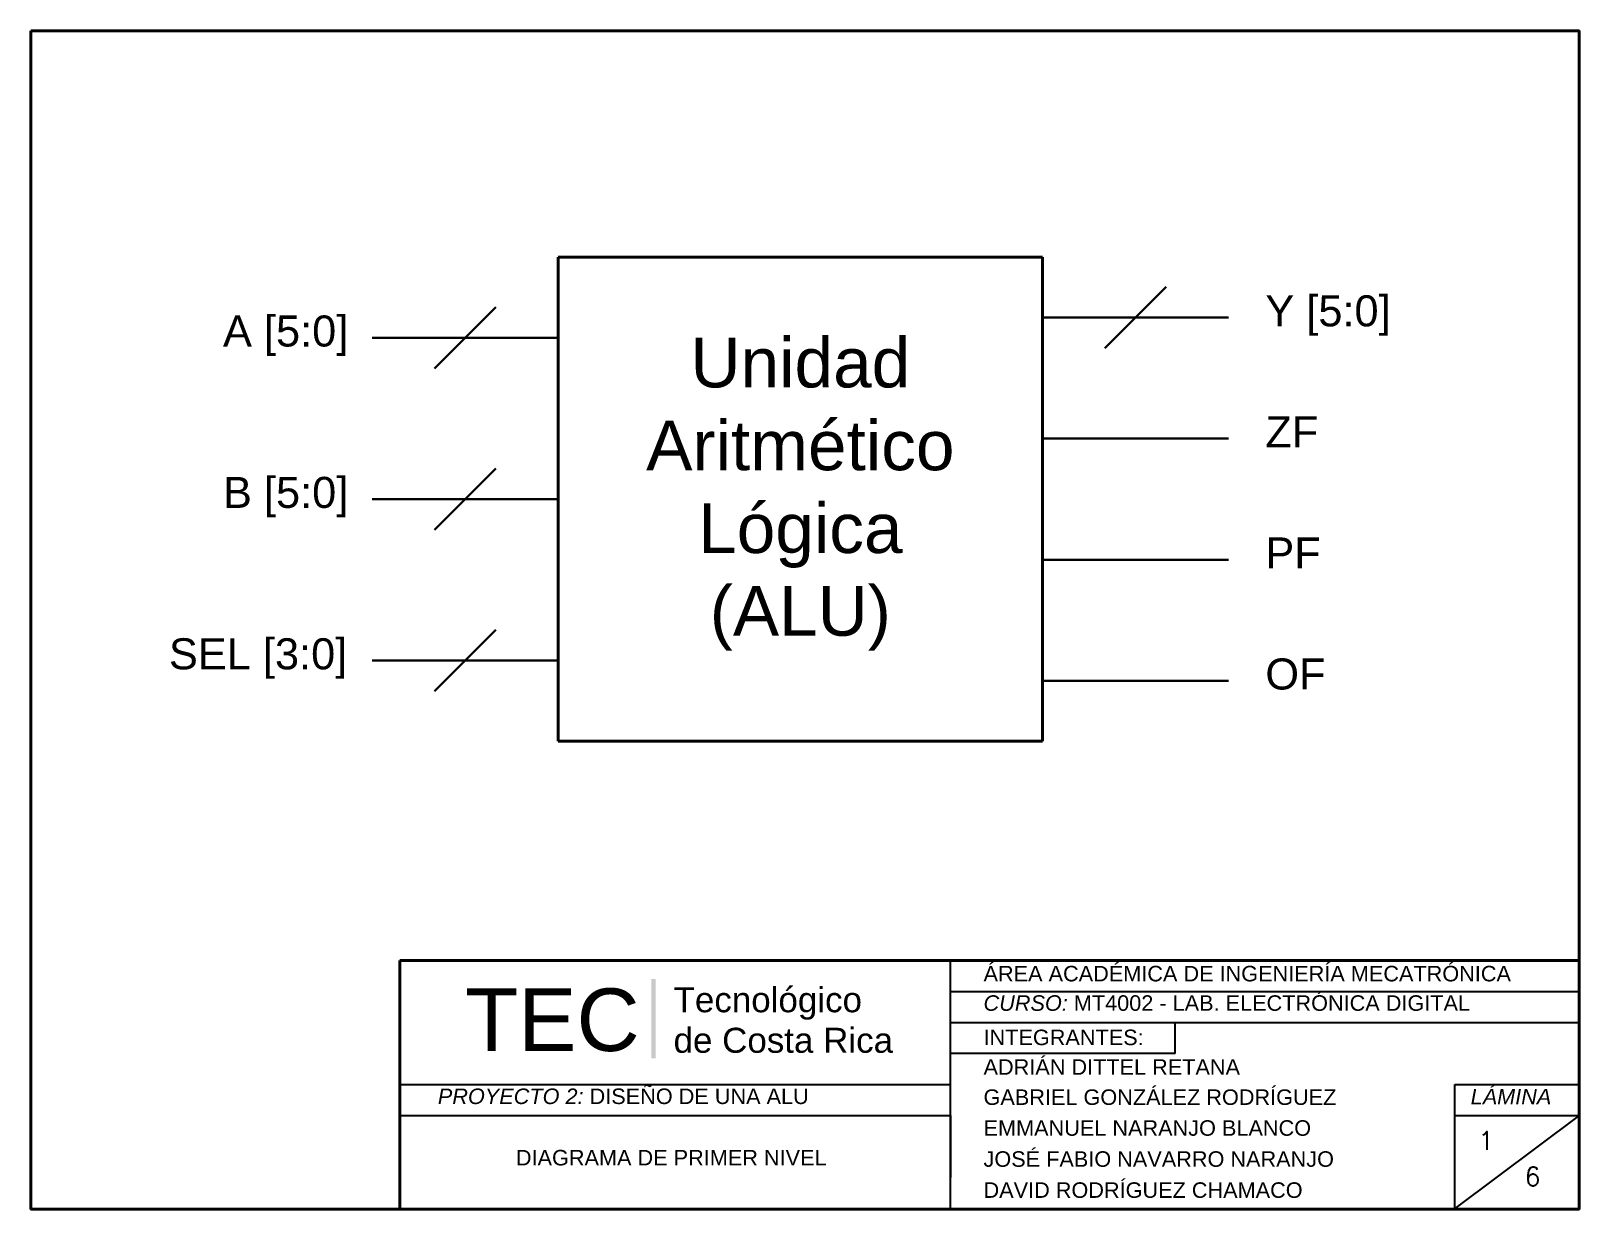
# Paper-space layout '1NIVEL' of a CAD drawing. Header units: millimetres. Extents: x 7 to 257, y 6 to 195.
# The model-space entities are those that its viewports show. They can reach past a viewport. Long polylines and large blocks are cut down to what shows.
import ezdxf

# ---------------------------------------------------------------- set-up
doc = ezdxf.new("R2010")
doc.units = ezdxf.units.MM
doc.header["$LTSCALE"] = 0.5
for name, color, linetype, lineweight in [('Cables', 7, 'Continuous', 30), ('Contorno', 7, 'Continuous', 40), ('Modulos', 7, 'Continuous', 40), ('MView', 7, 'Continuous', 5)]:
    doc.layers.add(name, color=color, linetype=linetype, lineweight=lineweight)
doc.layers.add('Texto', color=7, linetype='Continuous')
doc.layers.get('MView').off()
doc.styles.add('PDF Arial', font='arial.ttf')
doc.styles.add('Rotulado', font='arial.ttf', dxfattribs={"height": 10})
doc.styles.add('s1', font='romans.shx')

msp = doc.modelspace()

# ---------------------------------------------------------------- linework, layer by layer
at = {"layer": 'Cables', "color": 7}
for p, q in [((88.92, 469.4), (88.92, 443.4)), ((166.92, 469.4), (166.92, 449.9)), ((176.97, 454.7), (186.87, 464.6)), ((68.97, 451.45), (78.87, 461.35)), ((196.92, 459.65), (166.92, 459.65)), ((88.92, 456.4), (58.92, 456.4)), ((166.92, 449.9), (166.92, 430.4)), ((88.92, 443.4), (88.92, 417.4)), ((196.92, 440.15), (166.92, 440.15)), ((68.97, 425.45), (78.87, 435.35)), ((88.92, 430.4), (58.92, 430.4)), ((166.92, 430.4), (166.92, 410.9)), ((196.92, 420.65), (166.92, 420.65)), ((88.92, 417.4), (88.92, 391.4)), ((68.97, 399.45), (78.87, 409.35)), ((166.92, 410.9), (166.92, 391.4)), ((88.92, 404.4), (58.92, 404.4)), ((196.92, 401.15), (166.92, 401.15))]:
    msp.add_line(p, q, dxfattribs=at)
at = {"layer": 'Modulos', "color": 7}
for p, q in [((88.92, 469.4), (88.92, 391.4)), ((88.92, 469.4), (166.92, 469.4)), ((166.92, 391.4), (166.92, 469.4)), ((88.92, 391.4), (166.92, 391.4))]:
    msp.add_line(p, q, dxfattribs=at)

# ---------------------------------------------------------------- texts
at = {"layer": 'Texto', "color": 7, "attachment_point": 1, "style": 'Rotulado'}
for s, width, heights, insert, char_height in [('Y [5:0]', 23.14, [9.56], (202.85, 463.24), 5), ('A [5:0]', 23.14, [9.56], (34.89, 459.99), 5), ('\\pxqc;Unidad Aritmético Lógica\\P(ALU)', 78, [53.22], (88.92, 456.4), 8), ('ZF', 23.14, [9.56], (202.85, 443.74), 5), ('B [5:0]', 23.14, [9.56], (34.89, 433.99), 5), ('PF', 23.14, [9.56], (202.85, 424.24), 5), ('SEL [3:0]', 31.8461, [9.79], (26.18, 407.99), 5), ('OF', 23.14, [9.56], (202.85, 404.74), 5)]:
    msp.add_mtext_dynamic_manual_height_columns(s, width=width, gutter_width=50, heights=heights, dxfattribs=dict(at, insert=insert, char_height=char_height))

psp = doc.layouts.new('1NIVEL')

# ---------------------------------------------------------------- linework, layer by layer
for p, q in [((155.44, 5.76), (155.44, 45.76)), ((155.44, 40.76), (256.72, 40.76)), ((155.44, 35.76), (256.72, 35.76)), ((191.64, 30.76), (155.44, 30.76)), ((66.72, 25.76), (155.44, 25.76)), ((236.72, 25.76), (256.72, 25.76)), ((236.72, 5.76), (236.72, 25.76)), ((66.72, 20.76), (155.44, 20.76)), ((155.44, 20.76), (155.44, 15.76)), ((236.72, 20.76), (256.72, 20.76)), ((256.72, 20.76), (236.72, 5.76)), ((155.44, 15.76), (155.44, 10.76))]:
    psp.add_line(p, q)
at = {"color": 7}
psp.add_line((191.64, 30.76), (191.64, 35.76), dxfattribs=at)
at = {"color": 251, "true_color": 0x4b4b4b, "transparency": 33554559}
for points in [[(107.95, 42.74), (107.22, 42.74), (107.95, 29.98)], [(107.22, 42.74), (107.95, 29.98), (107.22, 29.98)]]:
    psp.add_solid(points, dxfattribs=at)
at = {"layer": 'Contorno'}
for q in [(66.72, 5.76), (256.72, 45.76)]:
    psp.add_line((66.72, 45.76), q, dxfattribs=at)
psp.add_lwpolyline([(7.26, 195.47), (256.72, 195.47), (256.72, 5.7), (7.26, 5.7)], close=True, dxfattribs=at)

# ---------------------------------------------------------------- texts
at = {"color": 250, "true_color": 0x1c1c1c, "attachment_point": 7, "style": 'PDF Arial'}
for s, insert, char_height in [('TEC', (77.19, 31.01), 10.079), ('Tecnológico', (110.81, 36.18), 4.0315), ('de Costa Rica', (110.81, 30.81), 4.0315)]:
    psp.add_mtext(s, dxfattribs=dict(at, insert=insert, char_height=char_height))
at = {"layer": 'Texto', "attachment_point": 1, "style": 's1'}
for s, insert, char_height, width in [('{\\fArial|b0|i0|c0|p34;ÁREA ACADÉMICA DE INGENIERÍA MECATRÓNICA}', (160.76, 44.87), 2.5, 84.8209), ('{\\fArial|b0|i1|c0|p34;CURSO: \\fArial|b0|i0|c0|p34;MT4002 - LAB. ELECTRÓNICA DIGITAL}', (160.76, 40.13), 2.5, 78.8124), ('{\\fArial|b0|i0|c0|p34;INTEGRANTES:}', (160.76, 34.6), 2.5, 28.1694), ('{\\fArial|b0|i0|c0|p34;ADRIÁN DITTEL RETANA}', (160.76, 29.83), 2.5, 59.8937), ('{\\fArial|b0|i1|c0|p34;PROYECTO 2: \\fArial|b0|i0|c0|p34;DISEÑO DE UNA ALU}', (72.83, 25.11), 2.5, 79.4343), ('{\\fArial|b0|i0|c0|p34;GABRIEL GONZÁLEZ RODRÍGUEZ}', (160.76, 24.97), 2.5, 59.8937), ('{\\fArial|b0|i1|c0|p34;LÁMINA}', (239.25, 25.06), 2.5, 19.0829), ('{\\fArial|b0|i0|c0|p34;EMMANUEL NARANJO BLANCO}', (160.76, 20), 2.5, 59.8937), ('1', (240.45, 18.21), 3, 7.4367), ('\\pxqc;{\\fArial|b0|i0|c0|p34;DIAGRAMA DE PRIMER NIVEL}', (78.44, 15.22), 2.5, 63.9917), ('{\\fArial|b0|i0|c0|p34;JOSÉ FABIO NAVARRO NARANJO}', (160.76, 15), 2.5, 59.8937), ('{\\fArial|b0|i0|c0|p34;DAVID RODRÍGUEZ CHAMACO}', (160.76, 10), 2.5, 59.8937), ('6', (247.95, 12.43), 3, 9.5415)]:
    psp.add_mtext(s, dxfattribs=dict(at, insert=insert, char_height=char_height, width=width))

# ---------------------------------------------------------------- viewports
at = {"layer": 'MView'}
psp.add_viewport(center=(131.99, 120.62), size=(249.45, 149.7104), view_center_point=(128.67, 430.97), view_height=149.7104, dxfattribs=at)

doc.saveas('drawing.dxf')
